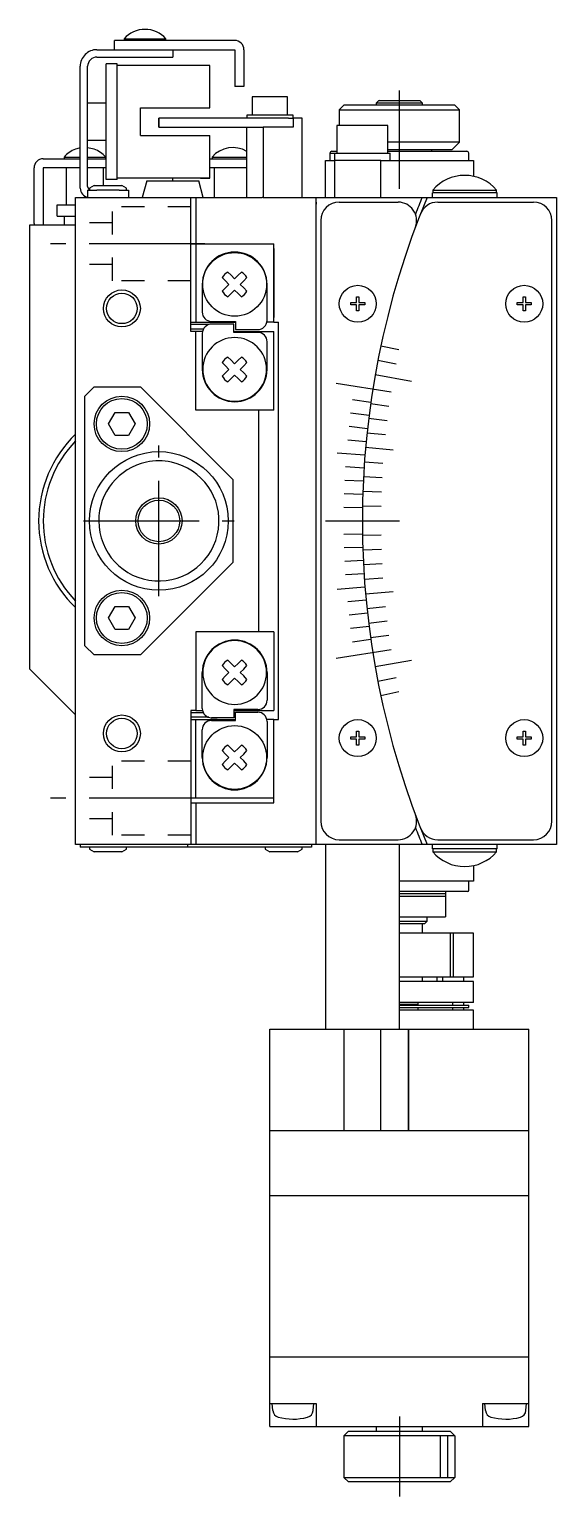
# Model space of a CAD drawing. Extents: x 24 to 417, y 25 to 463.
# Drawn here: x 24.1 to 81.1, y 208.1 to 366.9 of the extents above; entities that cross this region are included whole.
import ezdxf

# ---------------------------------------------------------------- set-up
doc = ezdxf.new("R2010")
doc.units = 0
doc.header["$LTSCALE"] = 10
doc.linetypes.add('CENTER', pattern=[2, 1.25, -0.25, 0.25, -0.25])
doc.linetypes.add('DOT', pattern=[0.5, 0.25, -0.25])
doc.layers.get('0').update_dxf_attribs({"linetype": 'CONTINUOUS'})
doc.layers.add('10', color=7, linetype='CONTINUOUS')

msp = doc.modelspace()

# ---------------------------------------------------------------- linework, layer by layer
at = {"color": 7, "linetype": 'CONTINUOUS'}
for p, q in [((33.289879, 364.727843), (33.289879, 365.727843)), ((46.289879, 365.727843), (33.289879, 365.727843)), ((34.339879, 365.912157), (36.589879, 365.912157)), ((34.339879, 365.912157), (34.339879, 365.727843)), ((35.578359, 366.746431), (35.575977, 366.751317)), ((35.578359, 366.746431), (35.575977, 366.751317)), ((36.589879, 365.912157), (38.839879, 365.912157)), ((37.603781, 366.751317), (37.601397, 366.746431)), ((38.839879, 365.727843), (38.839879, 365.912157)), ((31.389879, 364.727843), (46.289879, 364.727843)), ((31.389879, 363.927843), (39.589879, 363.927843)), ((39.589879, 364.727843), (39.589879, 363.927843)), ((46.289879, 364.727843), (46.289879, 360.727843)), ((47.289879, 364.727843), (47.289879, 360.727843)), ((29.589879, 349.727843), (29.589879, 362.927843)), ((30.389879, 349.927843), (30.389879, 362.927843)), ((33.589879, 363.177843), (32.389879, 363.177843)), ((32.389879, 350.677843), (32.389879, 363.177843)), ((33.589879, 350.677843), (33.589879, 363.177843)), ((43.589879, 363.027843), (33.589879, 363.027843)), ((43.589879, 358.427843), (43.589879, 363.027843)), ((47.289879, 360.727843), (46.289879, 360.727843)), ((32.389879, 358.927843), (30.389879, 358.927843)), ((51.989879, 359.627843), (48.189879, 359.627843)), ((48.189879, 359.627843), (48.189879, 357.627843)), ((51.989879, 357.627843), (51.989879, 359.627843)), ((61.839879, 359.177843), (61.589879, 358.927843)), ((61.589879, 358.927843), (61.589879, 358.727843)), ((61.889879, 359.227843), (61.839879, 359.177843)), ((61.889879, 359.227843), (66.289879, 359.227843)), ((66.339879, 359.177843), (66.289879, 359.227843)), ((66.589879, 358.927843), (66.339879, 359.177843)), ((66.589879, 358.727843), (66.589879, 358.927843)), ((36.089879, 358.427843), (43.589879, 358.427843)), ((36.089879, 355.427843), (36.089879, 358.427843)), ((36.089879, 358.427843), (40.089879, 358.427843)), ((38.089879, 356.327843), (38.089879, 357.327843)), ((38.089879, 357.327843), (38.089879, 356.327843)), ((52.089879, 357.327843), (38.089879, 357.327843)), ((42.589879, 358.427843), (43.589879, 358.427843)), ((52.589879, 357.627843), (47.589879, 357.627843)), ((47.589879, 357.627843), (47.589879, 357.327843)), ((52.089879, 357.327843), (52.589879, 357.327843)), ((52.589879, 357.327843), (52.589879, 357.627843)), ((52.589879, 357.327843), (52.589879, 356.327843)), ((53.589879, 357.327843), (52.589879, 357.327843)), ((53.589879, 348.727843), (53.589879, 357.327843)), ((58.089879, 358.727843), (57.589879, 358.227843)), ((57.589879, 358.227843), (70.589879, 358.227843)), ((57.589879, 358.227843), (57.589879, 356.527843)), ((64.089879, 358.727843), (58.089879, 358.727843)), ((70.089879, 358.727843), (64.089879, 358.727843)), ((70.589879, 358.227843), (70.089879, 358.727843)), ((70.589879, 354.727843), (70.589879, 358.227843)), ((38.089879, 356.327843), (48.065961, 356.327843)), ((47.589879, 348.727843), (47.589879, 356.327843)), ((48.065961, 356.327843), (49.353149, 356.327843)), ((49.353149, 356.327843), (49.353149, 348.727843)), ((52.589879, 356.327843), (49.353149, 356.327843)), ((60.089879, 356.527843), (57.339879, 356.527843)), ((57.339879, 356.527843), (57.339879, 353.527843)), ((62.839879, 356.527843), (60.089879, 356.527843)), ((62.839879, 353.527843), (62.839879, 356.527843)), ((30.389879, 354.927843), (32.389879, 354.927843)), ((36.089879, 355.427843), (43.589879, 355.427843)), ((43.589879, 350.827843), (43.589879, 355.427843)), ((70.589879, 354.727843), (62.839879, 354.727843)), ((69.789879, 353.927843), (70.589879, 354.727843)), ((25.589879, 352.927843), (29.589879, 352.927843)), ((27.839879, 353.112157), (29.589879, 353.112157)), ((27.839879, 353.112157), (27.839879, 352.927843)), ((29.078361, 353.946431), (29.075977, 353.951317)), ((30.389879, 353.112157), (32.339879, 353.112157)), ((30.389879, 352.927843), (32.389879, 352.927843)), ((31.103781, 353.951317), (31.101397, 353.946431)), ((32.339879, 352.927843), (32.339879, 353.112157)), ((43.589879, 352.927843), (47.589879, 352.927843)), ((43.839879, 353.112157), (47.589879, 353.112157)), ((43.839879, 353.112157), (43.839879, 352.927843)), ((56.089879, 348.727843), (56.089879, 352.727843)), ((56.089879, 352.727843), (57.089879, 352.727843)), ((56.589879, 353.527843), (57.089879, 353.527843)), ((56.589879, 353.527843), (56.589879, 352.727843)), ((56.789879, 353.727843), (57.339879, 353.727843)), ((57.089879, 353.527843), (60.089879, 353.527843)), ((57.089879, 353.527843), (57.089879, 352.727843)), ((57.089879, 352.727843), (57.089879, 348.727843)), ((62.089879, 352.727843), (57.089879, 352.727843)), ((60.089879, 353.527843), (63.089879, 353.527843)), ((62.089879, 348.727843), (62.089879, 352.727843)), ((62.089879, 352.727843), (72.089879, 352.727843)), ((62.839879, 353.927843), (69.789879, 353.927843)), ((62.839879, 353.727843), (71.389879, 353.727843)), ((63.089879, 352.727843), (63.089879, 353.527843)), ((67.589879, 353.727843), (67.589879, 353.927843)), ((71.589879, 352.727843), (71.589879, 353.527843)), ((72.089879, 352.727843), (72.089879, 351.029745)), ((24.589879, 346.427843), (24.589879, 351.927843)), ((29.589879, 351.927843), (25.589879, 351.927843)), ((25.589879, 351.927843), (25.589879, 346.427843)), ((28.089879, 347.927843), (28.089879, 351.927843)), ((32.389879, 351.927843), (30.389879, 351.927843)), ((32.089879, 350.027843), (32.089879, 351.927843)), ((47.589879, 351.927843), (43.589879, 351.927843)), ((44.089879, 348.727843), (44.089879, 351.927843)), ((30.389879, 349.527843), (30.389879, 348.748047)), ((30.389879, 349.527843), (31.389879, 349.527843)), ((31.089879, 350.027843), (30.589879, 349.739169)), ((30.589879, 349.739169), (30.589879, 349.527843)), ((31.089879, 350.027843), (34.089879, 350.027843)), ((33.789879, 349.527843), (31.389879, 349.527843)), ((33.589879, 350.677843), (32.389879, 350.677843)), ((43.589879, 350.827843), (33.589879, 350.827843)), ((42.589879, 350.827843), (33.589879, 350.827843)), ((33.789879, 349.527843), (34.789879, 349.527843)), ((34.589879, 349.739169), (34.089879, 350.027843)), ((34.589879, 349.527843), (34.589879, 349.739169)), ((34.789879, 349.527843), (34.789879, 348.727843)), ((36.779367, 350.527843), (36.297059, 348.727843)), ((36.779367, 350.527843), (42.400391, 350.527843)), ((39.589879, 350.527843), (39.589879, 350.827843)), ((42.882699, 348.727843), (42.400391, 350.527843)), ((42.589879, 350.827843), (43.589879, 350.827843)), ((67.703341, 349.527843), (67.703341, 349.227843)), ((74.603341, 349.227843), (74.603341, 349.527843)), ((27.089879, 346.727843), (27.089879, 347.927843)), ((27.089879, 347.927843), (29.089879, 347.927843)), ((29.089879, 278.727843), (29.089879, 348.727843)), ((29.089879, 348.727843), (41.386871, 348.727843)), ((29.089879, 348.020737), (29.089879, 348.227843)), ((30.089879, 348.727843), (30.089879, 348.861819)), ((30.389879, 348.748047), (30.589879, 348.727843)), ((41.386871, 348.727843), (41.911127, 348.727843)), ((41.545367, 334.227843), (41.545367, 348.727843)), ((41.911127, 348.727843), (49.264985, 348.727843)), ((42.070385, 348.727843), (42.070385, 343.727843)), ((49.353149, 348.727843), (49.264985, 348.727843)), ((49.353149, 348.727843), (53.589879, 348.727843)), ((53.589879, 348.727843), (55.089879, 348.727843)), ((55.089879, 278.727843), (55.089879, 348.727843)), ((55.089879, 348.727843), (81.089879, 348.727843)), ((55.089879, 278.727843), (55.089879, 348.727843)), ((55.089879, 348.727843), (66.502911, 348.727843)), ((55.089879, 348.227843), (55.089879, 348.020737)), ((57.589879, 348.227843), (63.953491, 348.227843)), ((74.653341, 349.227843), (67.653341, 349.227843)), ((67.703341, 349.227843), (67.653341, 349.227843)), ((67.653341, 348.727843), (67.653341, 349.227843)), ((68.236093, 348.227843), (78.589879, 348.227843)), ((74.653341, 349.227843), (74.603341, 349.227843)), ((74.653341, 348.727843), (74.653341, 349.227843)), ((81.089879, 348.727843), (81.089879, 278.727843)), ((24.589879, 345.927843), (24.589879, 346.427843)), ((25.589879, 346.427843), (25.589879, 345.927843)), ((27.089879, 346.727843), (29.089879, 346.727843)), ((27.839879, 346.727843), (27.839879, 345.727843)), ((55.589879, 346.227843), (55.589879, 281.227843)), ((80.589879, 281.227843), (80.589879, 346.227843)), ((24.089879, 345.727843), (24.089879, 297.727843)), ((29.089879, 345.727843), (24.089879, 345.727843)), ((24.589879, 345.927843), (24.589879, 345.727843)), ((25.589879, 345.927843), (25.589879, 345.727843)), ((41.545367, 343.727843), (42.070385, 343.727843)), ((42.070385, 343.727843), (50.505337, 343.727843)), ((42.070387, 343.727843), (42.070387, 335.227843)), ((50.505337, 343.227845), (50.505337, 343.727843)), ((50.505337, 335.727845), (50.505337, 343.227845)), ((50.505339, 343.227845), (50.505339, 335.727845)), ((44.943366, 340.076221), (45.296065, 339.70405)), ((45.903132, 340.311117), (45.530961, 340.663816)), ((46.279338, 339.943599), (45.903132, 340.311117)), ((46.655543, 340.311117), (46.279337, 339.943599)), ((47.027714, 340.663816), (46.655543, 340.311117)), ((47.26261, 339.70405), (47.615308, 340.076221)), ((42.779337, 339.327845), (42.779337, 336.327845)), ((45.296065, 338.951639), (44.943366, 338.579468)), ((45.296065, 339.70405), (45.663583, 339.327844)), ((45.663583, 339.327845), (45.296065, 338.951639)), ((45.530961, 337.991873), (45.903132, 338.344572)), ((45.903132, 338.344572), (46.279338, 338.71209)), ((46.279337, 338.71209), (46.655543, 338.344572)), ((46.655543, 338.344572), (47.027714, 337.991873)), ((46.895092, 339.327844), (47.26261, 339.70405)), ((47.26261, 338.951639), (46.895092, 339.327845)), ((47.615308, 338.579468), (47.26261, 338.951639)), ((49.779337, 335.427845), (49.779337, 339.327845)), ((58.839879, 337.352843), (59.464879, 337.352843)), ((58.839879, 337.102843), (58.839879, 337.352843)), ((59.464879, 337.102843), (58.839879, 337.102843)), ((59.464879, 337.977843), (59.714879, 337.977843)), ((59.464879, 337.352843), (59.464879, 337.977843)), ((59.464879, 336.477843), (59.464879, 337.102843)), ((59.714879, 337.977843), (59.714879, 337.352843)), ((59.714879, 337.352843), (60.339879, 337.352843)), ((59.714879, 337.102843), (59.714879, 336.477843)), ((60.339879, 337.102843), (59.714879, 337.102843)), ((60.339879, 337.352843), (60.339879, 337.102843)), ((76.839879, 337.102843), (76.839879, 337.352843)), ((76.839879, 337.352843), (77.464879, 337.352843)), ((77.464879, 337.102843), (76.839879, 337.102843)), ((77.464879, 337.352843), (77.464879, 337.977843)), ((77.464879, 337.977843), (77.714879, 337.977843)), ((77.464879, 336.477843), (77.464879, 337.102843)), ((77.714879, 337.977843), (77.714879, 337.352843)), ((77.714879, 337.352843), (78.339879, 337.352843)), ((78.339879, 337.102843), (77.714879, 337.102843)), ((77.714879, 337.102843), (77.714879, 336.477843)), ((78.339879, 337.352843), (78.339879, 337.102843)), ((41.545367, 335.227843), (46.379337, 335.227843)), ((43.779337, 335.327845), (46.379337, 335.327845)), ((43.779337, 335.327845), (46.379337, 335.327845)), ((46.379337, 335.327845), (46.379337, 334.427845)), ((49.759133, 335.227845), (49.804393, 335.227845)), ((49.804393, 335.227843), (49.759133, 335.227843)), ((50.505337, 335.227843), (49.843243, 335.227843)), ((50.505337, 335.227843), (50.505337, 335.727845)), ((50.505337, 335.227843), (51.034895, 335.227843)), ((51.034895, 292.227843), (51.034895, 335.227843)), ((59.714879, 336.477843), (59.464879, 336.477843)), ((77.714879, 336.477843), (77.464879, 336.477843)), ((43.475629, 334.977845), (41.545367, 334.977845)), ((41.545367, 334.477845), (41.582485, 334.477845)), ((41.695637, 334.477845), (41.545367, 334.477845)), ((42.894851, 334.477845), (41.545367, 334.477845)), ((41.582485, 334.477845), (41.545367, 334.477845)), ((42.808083, 334.227843), (41.545367, 334.227843)), ((42.070385, 333.727845), (42.070385, 334.227843)), ((42.070385, 326.227845), (42.070385, 333.727845)), ((42.070387, 326.227845), (42.070387, 333.727845)), ((42.787879, 334.027845), (42.787879, 330.127845)), ((46.187879, 335.027845), (43.787879, 335.027845)), ((46.187879, 334.127845), (46.187879, 335.027845)), ((46.187879, 334.227843), (47.821701, 334.227843)), ((48.787879, 334.127845), (46.187879, 334.127845)), ((46.379337, 334.427845), (48.779337, 334.427845)), ((46.379337, 334.427845), (48.779337, 334.427845)), ((47.821701, 334.227845), (50.505339, 334.227845)), ((50.505339, 325.727843), (50.505339, 334.227845)), ((49.787879, 330.127845), (49.787879, 333.127845)), ((44.943366, 330.876221), (45.296065, 330.50405)), ((45.296065, 330.50405), (45.663583, 330.127844)), ((45.903132, 331.111117), (45.530961, 331.463816)), ((46.279338, 330.743599), (45.903132, 331.111117)), ((46.655543, 331.111117), (46.279337, 330.743599)), ((47.027714, 331.463816), (46.655543, 331.111117)), ((46.895092, 330.127844), (47.26261, 330.50405)), ((47.26261, 330.50405), (47.615308, 330.876221)), ((45.296065, 329.751639), (44.943366, 329.379468)), ((45.663583, 330.127845), (45.296065, 329.751639)), ((45.530961, 328.791873), (45.903132, 329.144572)), ((45.903132, 329.144572), (46.279338, 329.51209)), ((46.279337, 329.51209), (46.655543, 329.144572)), ((46.655543, 329.144572), (47.027714, 328.791873)), ((47.26261, 329.751639), (46.895092, 330.127845)), ((47.615308, 329.379468), (47.26261, 329.751639)), ((31.089879, 328.227843), (30.089879, 327.227843)), ((30.089879, 300.227843), (30.089879, 327.227843)), ((31.089879, 328.227843), (36.089879, 328.227843)), ((46.089879, 318.227843), (36.089879, 328.227843)), ((42.070385, 325.727843), (42.070385, 326.227845)), ((50.505339, 325.727843), (42.070385, 325.727843)), ((48.889879, 301.727843), (48.889879, 325.727843)), ((32.646503, 324.227843), (33.368191, 325.477843)), ((33.368191, 322.977843), (32.646503, 324.227843)), ((33.368191, 325.477843), (34.811567, 325.477843)), ((34.811567, 325.477843), (35.533255, 324.227843)), ((35.533255, 324.227843), (34.811567, 322.977843)), ((34.811567, 322.977843), (33.368191, 322.977843)), ((46.089879, 318.227843), (46.089879, 309.227843)), ((36.089879, 299.227843), (46.089879, 309.227843)), ((32.646503, 303.227843), (33.368191, 304.477843)), ((33.368191, 304.477843), (34.811567, 304.477843)), ((34.811567, 304.477843), (35.533255, 303.227843)), ((33.368191, 301.977843), (32.646503, 303.227843)), ((34.811567, 301.977843), (33.368191, 301.977843)), ((35.533255, 303.227843), (34.811567, 301.977843)), ((50.505339, 301.727843), (42.070385, 301.727843)), ((42.070385, 301.727843), (42.070385, 301.227843)), ((50.505339, 301.727843), (50.505339, 293.227843)), ((30.089879, 300.227843), (31.089879, 299.227843)), ((42.070385, 301.227843), (42.070385, 293.727843)), ((42.070387, 301.227843), (42.070387, 293.727843)), ((36.089879, 299.227843), (31.089879, 299.227843)), ((45.903132, 298.311115), (45.530961, 298.663814)), ((47.027714, 298.663814), (46.655543, 298.311115)), ((24.089879, 297.727843), (29.089879, 292.727843)), ((42.787879, 293.427843), (42.787879, 297.327843)), ((44.943366, 298.076217), (45.296065, 297.704046)), ((45.296065, 296.951637), (44.943366, 296.579466)), ((45.296065, 297.704046), (45.663583, 297.32784)), ((45.663583, 297.327843), (45.296065, 296.951637)), ((46.279338, 297.943597), (45.903132, 298.311115)), ((46.655543, 298.311115), (46.279337, 297.943597)), ((46.895092, 297.32784), (47.26261, 297.704046)), ((47.26261, 296.951637), (46.895092, 297.327843)), ((47.26261, 297.704046), (47.615308, 298.076217)), ((47.615308, 296.579466), (47.26261, 296.951637)), ((49.787879, 297.327843), (49.787879, 294.327843)), ((45.530961, 295.991871), (45.903132, 296.34457)), ((45.903132, 296.34457), (46.279338, 296.712088)), ((46.279337, 296.712088), (46.655543, 296.34457)), ((46.655543, 296.34457), (47.027714, 295.991871)), ((42.070385, 293.227843), (41.545367, 293.227843)), ((41.545367, 293.227843), (41.545367, 278.727843)), ((42.894851, 292.977843), (41.545367, 292.977843)), ((41.545367, 292.977843), (41.582409, 292.977843)), ((41.695637, 292.977843), (41.545367, 292.977843)), ((41.582409, 292.977843), (41.545367, 292.977843)), ((43.475629, 292.477843), (41.545367, 292.477843)), ((41.545367, 292.227843), (46.379337, 292.227843)), ((42.894851, 292.977843), (41.695637, 292.977843)), ((42.070385, 293.727843), (42.070385, 293.227843)), ((42.070385, 293.227843), (42.435611, 293.227843)), ((42.070387, 283.727843), (42.070387, 292.227843)), ((42.435611, 293.227843), (42.808083, 293.227843)), ((44.408389, 292.227843), (43.715277, 292.227843)), ((46.187879, 292.427843), (43.787879, 292.427843)), ((48.787879, 293.327843), (46.187879, 293.327843)), ((46.187879, 293.327843), (46.187879, 292.427843)), ((46.187879, 293.227843), (50.505339, 293.227843)), ((46.187879, 292.977843), (46.379337, 292.977843)), ((46.379337, 292.477843), (46.187879, 292.477843)), ((46.379337, 292.127843), (46.379337, 293.027843)), ((46.379337, 293.027843), (48.779337, 293.027843)), ((46.379337, 293.027843), (48.779337, 293.027843)), ((49.759133, 292.227843), (49.804393, 292.227843)), ((49.804393, 292.227843), (49.759133, 292.227843)), ((50.505337, 292.227843), (49.843243, 292.227843)), ((50.505337, 291.727843), (50.505337, 292.227843)), ((50.505337, 292.227843), (51.034895, 292.227843)), ((42.779337, 288.127843), (42.779337, 291.127843)), ((43.779337, 292.127843), (46.379337, 292.127843)), ((43.779337, 292.127843), (46.379337, 292.127843)), ((49.779337, 292.027843), (49.779337, 288.127843)), ((50.505337, 284.227841), (50.505337, 291.727843)), ((50.505339, 284.227843), (50.505339, 291.727843)), ((59.464879, 290.352843), (59.464879, 290.977843)), ((59.464879, 290.977843), (59.714879, 290.977843)), ((59.714879, 290.977843), (59.714879, 290.352843)), ((77.464879, 290.977843), (77.714879, 290.977843)), ((77.464879, 290.352843), (77.464879, 290.977843)), ((77.714879, 290.977843), (77.714879, 290.352843)), ((45.903132, 289.111115), (45.530961, 289.463814)), ((46.279338, 288.743597), (45.903132, 289.111115)), ((46.655543, 289.111115), (46.279337, 288.743597)), ((47.027714, 289.463814), (46.655543, 289.111115)), ((58.839879, 290.352843), (59.464879, 290.352843)), ((58.839879, 290.102843), (58.839879, 290.352843)), ((59.464879, 290.102843), (58.839879, 290.102843)), ((59.464879, 289.477843), (59.464879, 290.102843)), ((59.714879, 289.477843), (59.464879, 289.477843)), ((59.714879, 290.352843), (60.339879, 290.352843)), ((60.339879, 290.102843), (59.714879, 290.102843)), ((59.714879, 290.102843), (59.714879, 289.477843)), ((60.339879, 290.352843), (60.339879, 290.102843)), ((76.839879, 290.352843), (77.464879, 290.352843)), ((76.839879, 290.102843), (76.839879, 290.352843)), ((77.464879, 290.102843), (76.839879, 290.102843)), ((77.464879, 289.477843), (77.464879, 290.102843)), ((77.714879, 289.477843), (77.464879, 289.477843)), ((77.714879, 290.352843), (78.339879, 290.352843)), ((77.714879, 290.102843), (77.714879, 289.477843)), ((78.339879, 290.102843), (77.714879, 290.102843)), ((78.339879, 290.352843), (78.339879, 290.102843)), ((44.943366, 288.876217), (45.296065, 288.504046)), ((45.296065, 287.751637), (44.943366, 287.379466)), ((45.296065, 288.504046), (45.663583, 288.12784)), ((45.663583, 288.127843), (45.296065, 287.751637)), ((45.903132, 287.14457), (46.279338, 287.512088)), ((46.279337, 287.512088), (46.655543, 287.14457)), ((46.895092, 288.12784), (47.26261, 288.504046)), ((47.26261, 287.751637), (46.895092, 288.127843)), ((47.26261, 288.504046), (47.615308, 288.876217)), ((47.615308, 287.379466), (47.26261, 287.751637)), ((45.530961, 286.791871), (45.903132, 287.14457)), ((46.655543, 287.14457), (47.027714, 286.791871)), ((42.435611, 283.727843), (41.545367, 283.727843)), ((41.545367, 283.227843), (42.070385, 283.227843)), ((42.070385, 283.227843), (42.070385, 278.727843)), ((42.070385, 283.227843), (44.389879, 283.227843)), ((50.505337, 283.727843), (42.435611, 283.727843)), ((44.389879, 283.227843), (50.505337, 283.227843)), ((50.505337, 283.227843), (50.505337, 284.227841)), ((55.089879, 278.727843), (29.089879, 278.727843)), ((29.589879, 278.727843), (29.589879, 278.427843)), ((54.589879, 278.427843), (29.589879, 278.427843)), ((30.589879, 278.427843), (30.589879, 278.216519)), ((30.589879, 278.216519), (31.089879, 277.927843)), ((34.089879, 277.927843), (31.089879, 277.927843)), ((34.089879, 277.927843), (34.589879, 278.216519)), ((34.589879, 278.216519), (34.589879, 278.427843)), ((41.214949, 278.427843), (41.214949, 278.727843)), ((49.589879, 278.427843), (49.589879, 278.216519)), ((49.589879, 278.216519), (50.089879, 277.927843)), ((53.089879, 277.927843), (50.089879, 277.927843)), ((53.089879, 277.927843), (53.589879, 278.216519)), ((53.589879, 278.216519), (53.589879, 278.427843)), ((54.589879, 278.727843), (54.589879, 278.427843)), ((81.089879, 278.727843), (55.089879, 278.727843)), ((66.502911, 278.727843), (55.089879, 278.727843)), ((56.089879, 278.727843), (56.089879, 258.727843)), ((57.589879, 279.227843), (63.953491, 279.227843)), ((64.089879, 258.727843), (64.089879, 278.727843)), ((67.019125, 278.727843), (66.502911, 278.727843)), ((67.653341, 278.227843), (67.653341, 278.727843)), ((74.653341, 278.227843), (67.653341, 278.227843)), ((67.703341, 278.227843), (67.703341, 277.927843)), ((68.236093, 279.227843), (78.589879, 279.227843)), ((74.603341, 277.927843), (74.603341, 278.227843)), ((74.653341, 278.227843), (74.653341, 278.727843)), ((72.089879, 276.425943), (72.089879, 274.727843)), ((72.089879, 274.727843), (64.089879, 274.727843)), ((71.589879, 273.777843), (71.589879, 274.727843)), ((71.439879, 273.627843), (64.089879, 273.627843)), ((64.089879, 273.427843), (69.089879, 273.427843)), ((64.089879, 273.127843), (69.089879, 273.127843)), ((69.089879, 273.627843), (69.089879, 270.877843)), ((64.089879, 270.877843), (69.089879, 270.877843)), ((66.789879, 270.127843), (64.089879, 270.127843)), ((66.589879, 269.127843), (66.589879, 270.127843)), ((66.789879, 270.127843), (67.089879, 270.427843)), ((67.089879, 270.427843), (67.089879, 270.877825)), ((72.089879, 269.127843), (64.089879, 269.127843)), ((69.567193, 269.127843), (69.567193, 264.377843)), ((69.920747, 269.127843), (69.920747, 264.377843)), ((72.089879, 264.377843), (72.089879, 269.127843)), ((64.089879, 264.377843), (72.089879, 264.377843)), ((72.089879, 263.877843), (64.089879, 263.877843)), ((66.589879, 263.877843), (66.589879, 264.377843)), ((68.152891, 264.377843), (68.152891, 263.877843)), ((68.752041, 264.377843), (68.752041, 263.877843)), ((71.041749, 263.877843), (71.041749, 264.377843)), ((72.089879, 261.627843), (72.089879, 263.877843)), ((72.089879, 261.627843), (64.089879, 261.627843)), ((64.089879, 261.427843), (66.078967, 261.427843)), ((64.089879, 261.327843), (71.589879, 261.327843)), ((64.089879, 261.077843), (71.589879, 261.077843)), ((72.089879, 260.777843), (64.089879, 260.777843)), ((66.078967, 261.627843), (66.078967, 261.327843)), ((66.078967, 261.077843), (66.078967, 260.777843)), ((69.878967, 261.327843), (69.878967, 261.627843)), ((69.878967, 260.777843), (69.878967, 261.077843)), ((71.041749, 261.327843), (71.041749, 261.627843)), ((71.041749, 260.777843), (71.041749, 261.077843)), ((71.589879, 261.077843), (71.589879, 261.327843)), ((72.089879, 258.727843), (72.089879, 260.777843)), ((50.089879, 215.727843), (50.089879, 258.727843)), ((50.089879, 258.727843), (78.089879, 258.727843)), ((58.089879, 258.727843), (58.089879, 247.727843)), ((62.089879, 247.727843), (62.089879, 258.727843)), ((65.089879, 258.727843), (65.089879, 247.727843)), ((65.089879, 247.727843), (65.089879, 258.727843)), ((78.089879, 215.727843), (78.089879, 258.727843)), ((78.089879, 247.727843), (50.089879, 247.727843)), ((50.089879, 218.227843), (55.089879, 218.227843)), ((50.408294, 217.445854), (50.339879, 218.227843)), ((54.772736, 217.460393), (54.839879, 218.227843)), ((55.089879, 218.227843), (55.089879, 215.727843)), ((73.089879, 218.227843), (78.089879, 218.227843)), ((73.089879, 218.227843), (73.089879, 215.727843)), ((73.408294, 217.445854), (73.339879, 218.227843)), ((77.772736, 217.460393), (77.839879, 218.227843)), ((50.089879, 215.727843), (78.089879, 215.727843)), ((58.589879, 215.227843), (58.089879, 214.727843)), ((58.089879, 214.727843), (58.089879, 210.227843)), ((58.589879, 215.227843), (64.089879, 215.227843)), ((61.589879, 215.727843), (61.589879, 215.227843)), ((64.089879, 215.227843), (69.589879, 215.227843)), ((66.589879, 215.227843), (66.589879, 215.727843)), ((70.089879, 214.727843), (69.589879, 215.227843)), ((70.089879, 214.727843), (70.089879, 210.227843)), ((58.089879, 210.227843), (58.589879, 209.727843)), ((69.589879, 209.727843), (58.589879, 209.727843)), ((69.589879, 209.727843), (70.089879, 210.227843))]:
    msp.add_line(p, q, dxfattribs=at)
at = {"color": 4, "linetype": 'CONTINUOUS'}
for p, q in [((66.589879, 358.927843), (61.589879, 358.927843)), ((67.703341, 349.527843), (74.603341, 349.527843)), ((64.034743, 332.231983), (62.078447, 332.647807)), ((63.725059, 330.709845), (61.761805, 331.091463)), ((65.411605, 328.835235), (61.472373, 329.529827)), ((63.185617, 327.650511), (57.259487, 328.589117)), ((60.997727, 326.549855), (59.017679, 326.831659)), ((62.956021, 326.114249), (60.975485, 326.392595)), ((60.639433, 323.713665), (58.651511, 323.933135)), ((60.807441, 325.133167), (58.823211, 325.383835)), ((62.753271, 324.574215), (60.768179, 324.817953)), ((60.493741, 322.291701), (58.502617, 322.479917)), ((62.577431, 323.030877), (60.588387, 323.239933)), ((57.379649, 321.102999), (60.370401, 320.867621)), ((63.424745, 321.397549), (60.436161, 321.659017)), ((60.269447, 319.441781), (58.273393, 319.567361)), ((62.306679, 319.936169), (60.311551, 320.075683)), ((60.190901, 318.014531), (58.193121, 318.108743)), ((62.211851, 318.385743), (60.214591, 318.490415)), ((60.134783, 316.586223), (58.135769, 316.649045)), ((62.144095, 316.833899), (60.145313, 316.903697)), ((60.101105, 315.157209), (58.101353, 315.188625)), ((62.103435, 315.281107), (60.103739, 315.316013)), ((56.089879, 313.727843), (64.089879, 313.727843)), ((60.101105, 312.298477), (58.101353, 312.267063)), ((62.103435, 312.174579), (60.103739, 312.139675)), ((60.134783, 310.869465), (58.135769, 310.806643)), ((62.144095, 310.621789), (60.145313, 310.551989)), ((60.190901, 309.441157), (58.193121, 309.346943)), ((62.211851, 309.069943), (60.214591, 308.965271)), ((57.379649, 306.352689), (60.370401, 306.588065)), ((60.269447, 308.013907), (58.273393, 307.888325)), ((62.306679, 307.519517), (60.311551, 307.380005)), ((60.493741, 305.163987), (58.502617, 304.975771)), ((63.424745, 306.058139), (60.436161, 305.796671)), ((60.639433, 303.742021), (58.651511, 303.522553)), ((62.577431, 304.424811), (60.588387, 304.215753)), ((60.807441, 302.322519), (58.823211, 302.071853)), ((62.753271, 302.881471), (60.768179, 302.637733)), ((60.997727, 300.905831), (59.017679, 300.624029)), ((62.956021, 301.341437), (60.975485, 301.063091)), ((57.259487, 298.866569), (63.185617, 299.805177)), ((65.411605, 298.620453), (61.472373, 297.925859)), ((63.725059, 296.745843), (61.761805, 296.364225)), ((64.034743, 295.223703), (62.078447, 294.807879)), ((67.703341, 277.927843), (74.603341, 277.927843)), ((64.089879, 270.427843), (67.089879, 270.427843)), ((50.089879, 240.737843), (78.089879, 240.737843)), ((78.089879, 223.227843), (50.089879, 223.227843)), ((70.089879, 214.727843), (58.089879, 214.727843)), ((68.489879, 214.727843), (68.489879, 210.227843)), ((69.289879, 214.727843), (69.289879, 210.227843)), ((58.089879, 210.227843), (70.089879, 210.227843))]:
    msp.add_line(p, q, dxfattribs=at)
at = {"color": 4, "linetype": 'CENTER'}
for p, q in [((64.089879, 349.657843), (64.089879, 360.297843)), ((43.044837, 343.727843), (26.362061, 343.727843)), ((43.044837, 283.727843), (26.362061, 283.727843)), ((64.089879, 216.817843), (64.089879, 208.137843))]:
    msp.add_line(p, q, dxfattribs=at)
at = {"color": 4, "linetype": 'DOT'}
for p, q in [((41.545367, 347.727843), (33.089879, 347.727843)), ((33.089879, 339.727843), (33.089879, 347.727843)), ((33.089879, 345.977843), (29.089879, 345.977843)), ((33.089879, 341.477843), (29.089879, 341.477843)), ((41.545367, 339.727843), (33.089879, 339.727843)), ((41.545367, 287.727843), (33.089879, 287.727843)), ((33.089879, 279.727843), (33.089879, 287.727843)), ((33.089879, 285.977843), (29.089879, 285.977843)), ((33.089879, 281.477843), (29.089879, 281.477843)), ((41.545367, 279.727843), (33.089879, 279.727843))]:
    msp.add_line(p, q, dxfattribs=at)
at = {"color": 7, "linetype": 'CONTINUOUS'}
for centre, radius in [((46.279337, 339.327845), 3.45), ((34.089879, 336.727843), 1.65), ((59.589879, 337.227843), 2), ((77.589879, 337.227843), 2), ((34.089879, 324.227843), 3), ((34.089879, 324.227843), 2.75), ((38.089879, 313.727843), 7.5), ((38.089879, 313.727843), 2.5), ((38.089879, 313.727843), 2.25), ((34.089879, 303.227843), 3), ((34.089879, 303.227843), 2.75), ((34.089879, 290.727843), 1.65), ((59.589879, 290.227843), 2), ((77.589879, 290.227843), 2), ((46.279337, 288.127843), 3.45)]:
    msp.add_circle(centre, radius, dxfattribs=at)
at = {"color": 4, "linetype": 'CONTINUOUS'}
for centre in [(34.089879, 336.727843), (34.089879, 290.727843)]:
    msp.add_circle(centre, 2, dxfattribs=at)
at = {"color": 7, "linetype": 'CONTINUOUS'}
for centre, radius, start, end in [((36.589879, 363.927843), 3, 41.409635, 138.590378), ((46.289879, 364.727843), 1, 0, 90), ((31.389878, 362.927844), 1.799999, 89.9999572, 180.0000428), ((31.389878, 362.927844), 0.999999, 89.9999572, 180.0000428), ((30.089879, 351.127843), 2.994596, 70.258234, 84.250436), ((46.089879, 351.127843), 3, 60, 138.590378), ((25.589879, 351.927843), 1, 90, 180), ((30.089879, 351.127843), 3, 109.753086, 138.590378), ((30.089879, 351.127843), 2.994596, 99.611548, 109.741766), ((30.089879, 351.127843), 3, 41.409622, 70.246914), ((56.789879, 353.527843), 0.2, 90, 180), ((71.389879, 353.527843), 0.2, 0, 90), ((71.153341, 346.608313), 4.519532, 40.239237, 139.760734), ((30.589879, 349.727843), 1, 180, 258.463041), ((30.789879, 349.927843), 0.4, 180, 240), ((57.589879, 346.227843), 2, 90, 180), ((151.089879, 313.727843), 91, 157.380135, 202.619865), ((63.953491, 346.227843), 2, 339.545565, 90), ((151.089879, 313.727843), 91.5, 157.510528, 158.723904), ((68.236093, 346.227843), 2, 90, 158.582045), ((78.589879, 346.227843), 2, 0, 90), ((46.279337, 339.327845), 3.5, 0, 180), ((46.279337, 339.327845), 1.531302, 119.25645, 150.74355), ((46.279337, 339.327845), 1.531302, 29.25645, 60.74355), ((46.279337, 339.327845), 1.531302, 209.25645, 240.74355), ((46.279337, 339.327845), 1.531302, 299.25645, 330.74355), ((43.779337, 336.327845), 1, 180, 270), ((48.779337, 335.427845), 1, 270, 0), ((43.787879, 334.027845), 1, 90, 180), ((46.279337, 330.127845), 3.45, 0, 180), ((48.787879, 333.127845), 1, 0, 90), ((46.279337, 330.127845), 1.531302, 119.25645, 150.74355), ((46.279337, 330.127845), 1.531302, 29.25645, 60.74355), ((46.287879, 330.127845), 3.5, 180, 0), ((46.279337, 330.127845), 3.45, 180, 0), ((46.279337, 330.127845), 1.531302, 209.25645, 240.74355), ((46.279337, 330.127845), 1.531302, 299.25645, 330.74355), ((38.089879, 313.727843), 13, 133.813061, 226.186939), ((38.089879, 313.727843), 12.5, 136.05448, 223.94552), ((38.089879, 313.727843), 6.5, 102.002563, 180), ((38.089879, 313.727843), 6.5, 180, 77.995446), ((38.089879, 313.727843), 6.5, 77.995446, 102.002563), ((46.287879, 297.327843), 3.5, 0, 180), ((46.279337, 297.327843), 3.45, 0, 180), ((46.279337, 297.327843), 1.531302, 119.25645, 150.74355), ((46.279337, 297.327843), 1.531302, 29.25645, 60.74355), ((46.279337, 297.327843), 3.45, 180, 0), ((46.279337, 297.327843), 1.531302, 209.25645, 240.74355), ((46.279337, 297.327843), 1.531302, 299.25645, 330.74355), ((48.787879, 294.327843), 1, 270, 0), ((43.787879, 293.427843), 1, 180, 270), ((48.779337, 292.027843), 1, 0, 90), ((43.779337, 291.127843), 1, 90, 180), ((46.279337, 288.127843), 1.531302, 119.25645, 150.74355), ((46.279337, 288.127843), 1.531302, 29.25645, 60.74355), ((46.279337, 288.127843), 3.5, 180, 0), ((46.279337, 288.127843), 1.531302, 209.25645, 240.74355), ((46.279337, 288.127843), 1.531302, 299.25645, 330.74355), ((57.589879, 281.227843), 2, 180, 270), ((63.953491, 281.227843), 2, 270, 20.454435), ((78.589879, 281.227843), 2, 270, 0), ((151.089879, 313.727843), 91.5, 201.276096, 202.489472), ((68.236093, 281.227843), 2, 201.417955, 270), ((71.153341, 280.847375), 4.519532, 220.239266, 319.760729), ((71.439879, 273.777843), 0.15, 270, 0), ((51.20525, 217.515578), 0.8, 185, 254.557284), ((52.589879, 222.527843), 6, 254.557284, 285.281572), ((53.954875, 217.531947), 0.820985, 285.281572, 355), ((74.20525, 217.515578), 0.8, 185, 254.557284), ((75.589879, 222.527843), 6, 254.557284, 285.281572), ((76.954875, 217.531947), 0.820985, 285.281572, 355)]:
    msp.add_arc(centre, radius, start, end, dxfattribs=at)
at = {"layer": '10', "color": 4, "linetype": 'CENTER'}
for p, q in [((38.089879, 305.577843), (38.089879, 321.877843)), ((29.939879, 313.727843), (46.239879, 313.727843))]:
    msp.add_line(p, q, dxfattribs=at)

doc.saveas('drawing.dxf')
